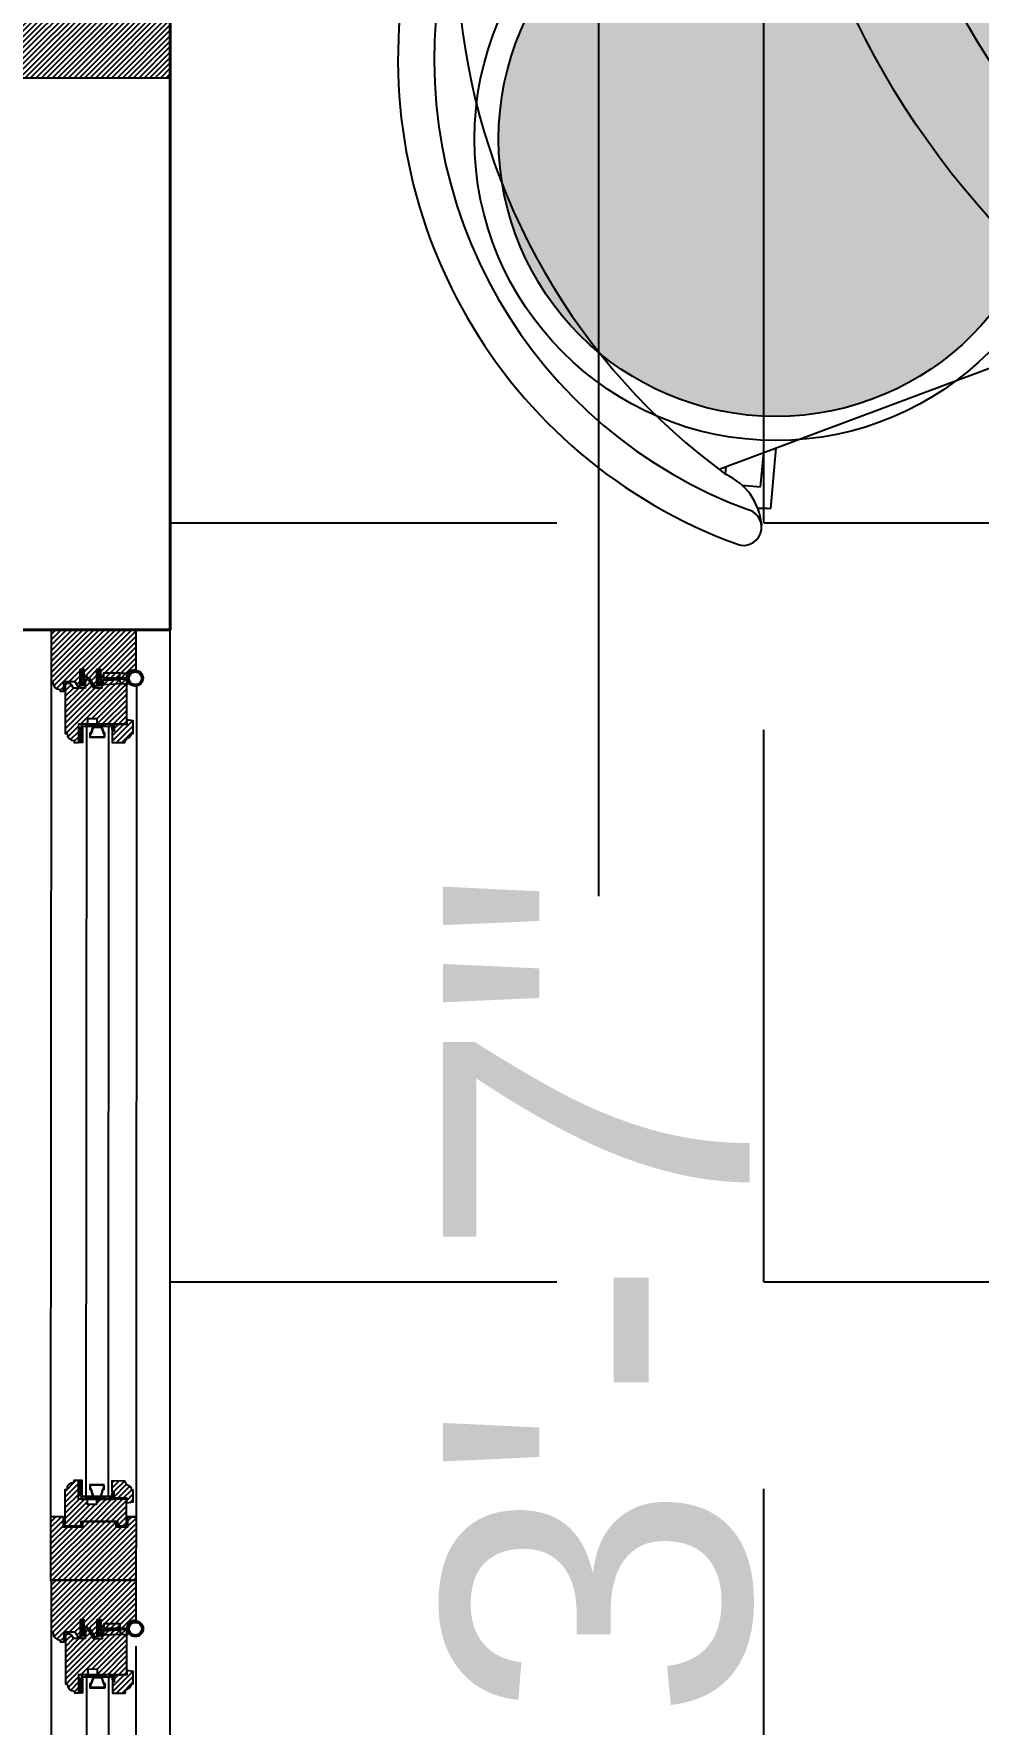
# Model space of a CAD drawing. Header units: inches. Extents: x 547 to 1628, y -123 to 254.
# Drawn here: x 1362.2 to 1393, y -14.4 to 40.7 of the extents above; entities that cross this region are included whole.
import ezdxf

# ---------------------------------------------------------------- set-up
doc = ezdxf.new("R2010")
doc.units = ezdxf.units.IN
doc.header["$MEASUREMENT"] = 0
for name, color, linetype in [('2', 7, 'Continuous'), ('doors', 4, 'Continuous'), ('Electrical-Baskets', 6, 'Continuous'), ('Furniture', 253, 'Continuous')]:
    doc.layers.add(name, color=color, linetype=linetype)
doc.layers.add('Wall', color=7, linetype='Continuous', lineweight=40)
doc.styles.get("Standard").update_dxf_attribs({"font": ''})
doc.styles.get('Standard').set_extended_font_data('Arial')
doc.dimstyles.new('Inch feet', dxfattribs={"dimtxt": 10, "dimasz": 0.18, "dimexe": 0.1875, "dimexo": 0.0625, "dimgap": 0.1875, "dimtad": 0, "dimdec": 4, "dimzin": 0, "dimdsep": 46, "dimlunit": 4, "dimtxsty": 'Standard', "dimcen": 0.09, "dimadec": 0, "dimazin": 0, "dimtfac": 1, "dimtdec": 4, "dimtofl": 0, "dimtmove": 0, "dimatfit": 3, "dimfxl": 1, "dimtolj": 1, "dimtzin": 0, "dimarcsym": 0})

# ---------------------------------------------------------------- blocks, each defined once
blk = doc.blocks.new('*D27')
at = {"layer": 'Defpoints', "color": 0, "transparency": 16777216}
for p in [(1366.653, 104.279), (1380.626, 104.279), (1366.653, -58.721)]:
    blk.add_point(p, dxfattribs=at)
at = {"layer": 'Furniture', "color": 0, "lineweight": -2, "transparency": 16777216}
for p, q in [((1366.716, 104.279), (1380.813, 104.279)), ((1380.626, 104.099), (1380.626, 12.595)), ((1380.626, -58.541), (1380.626, -21.19)), ((1366.716, -58.721), (1380.813, -58.721))]:
    blk.add_line(p, q, dxfattribs=at)
at = {"layer": 'Furniture', "color": 0, "transparency": 16777216}
for points in [[(1380.596, 104.099), (1380.656, 104.099), (1380.626, 104.279)], [(1380.596, -58.541), (1380.656, -58.541), (1380.626, -58.721)]]:
    blk.add_solid(points, dxfattribs=at)
at = {"layer": 'Furniture', "color": 0, "transparency": 16777216, "insert": (1380.626, -4.298), "char_height": 10, "attachment_point": 5, "rotation": 90}
blk.add_mtext('\\A1;13\'-7"', dxfattribs=at)
blk = doc.blocks.new('Joint-K7335')
at = {"layer": '2', "color": 7}
for points in [[(3.9, 10.7, -0.206505), (4.5, 11.8, -0.277528), (4.6, 11.7), (4.7, 11.5, 0.626267), (5.4, 11.5, 0.131441), (5.5, 11.7), (5.5, 18, 0.509109), (4.6, 18.4, -0.294424), (2, 18.3, 0.173488), (1.3, 18.5), (0, 18.5), (0, 2.1, 0.415334), (1.2, 0.9, 0.048115), (1.5, 0.9, 0.113375), (1.5, 1), (4, 2.8, 0.235966), (4, 2.9), (4, 3.3, 0.247659), (4, 3.4, 0.287937), (3.6, 3.4), (1.8, 2.3, -0.576722), (1.5, 2.5), (1.5, 3.3, -0.235966), (1.6, 3.5), (4, 5.3, 0.235966), (4, 5.3), (4, 5.7, 0.247659), (4, 5.8, 0.287937), (3.6, 5.8), (1.8, 4.8, -0.576722), (1.5, 5), (1.5, 6.3, -0.384094), (2.6, 7.5, -0.021813), (2.7, 7.5), (6.5, 7.5), (6.5, 7.6, 0.333043), (5.7, 8.5, -0.293245), (5.3, 8.9, 0.008528), (5.2, 9.3, 0.265517), (5, 9.5, 0.023748), (4.8, 9.5, -0.356149), (3.9, 10.7, -0.356149)], [(3.2, 10.8, 0.355005), (4.6, 8.8, -0.567624), (4.7, 8.8, -0.24708), (4.4, 8.7), (2.2, 9, -0.351704), (1.2, 10.1), (1.2, 12.9, -0.414214), (1.5, 13.2), (1.6, 13.2, 0.277073), (1.9, 13.4), (3.7, 16.8, -0.041112), (3.8, 17), (4.1, 17.7, -0.50666), (4.6, 17.7, -0.2771), (4.6, 17.5), (4.6, 13.3, 0.213422), (4.7, 13.1, -0.886227), (4.4, 12.6, 0.250571), (3.2, 10.8)]]:
    blk.add_lwpolyline(points, format="xyb", dxfattribs=at)
blk.add_lwpolyline([(1.6, 17.8, 0.632714), (1, 17.6), (1, 14.2, 0.78091), (1.6, 14.1), (3.2, 17.1, -0.117333), (3.3, 17.2, 1.218085), (3, 17.5, -0.285776), (2.7, 17.3, -0.145588)], format="xyb", close=True, dxfattribs=at)
blk = doc.blocks.new('tanls')
at = {"layer": 'Furniture'}
h = blk.add_hatch(color=256, dxfattribs=at)
edge = h.paths.add_edge_path()
edge.add_arc((1413.499, 52.919), 27.14, 0, 360)
h = blk.add_hatch(color=256, dxfattribs=at)
edge = h.paths.add_edge_path()
edge.add_arc((1386.414, 37.282), 9.047, 0, 360)
blk.add_circle((1413.499, 52.919), 27.14)
at = {"layer": 'Furniture', "ltscale": 0.7}
for p, q in [((1384.558, 26.511), (1398.324, 31.668)), ((1385.917, 25.944), (1386.017, 27.057)), ((1386.249, 25.238), (1386.425, 27.21)), ((1384.769, 26.354), (1384.791, 26.598)), ((1385.307, 25.999), (1385.917, 25.944)), ((1385.941, 24.728), (1385.946, 24.676))]:
    blk.add_line(p, q, dxfattribs=at)
at = {"layer": 'Furniture'}
blk.add_circle((1413.499, 52.919), 23.993, dxfattribs=at)
at = {"layer": 'Furniture', "ltscale": 0.2}
for radius in [9.833, 9.047]:
    blk.add_circle((1386.414, 37.282), radius, dxfattribs=at)
at = {"layer": 'Furniture', "ltscale": 0.7}
for centre, radius, start, end in [((1381.755, 34.592), 16.825, 349.9929, 70.0071), ((1390.91, 39.877), 16.825, 169.9929, 250.0071), ((1390.91, 39.877), 15.645, 169.9929, 250.0071), ((1397.425, 43.639), 21.423, 186.132, 233.868), ((1383.983, 24.544), 1.967, 5.384, 65.6903), ((1385.359, 24.621), 0.59, 250.0071, 70.0071), ((1386.332, 37.235), 11.997, 267.5492, 269.6021)]:
    blk.add_arc(centre, radius, start, end, dxfattribs=at)

msp = doc.modelspace()

# ---------------------------------------------------------------- hatches: boundary and pattern name
h = msp.add_hatch()
h.set_pattern_fill('ANSI31', color=4, scale=0.039375, angle=-90.0282, style=0)
h.set_pattern_definition([(224.9717997, (1646.7978, 4864.75004), (-0.0883558717, 0.0884428898), [])])
edge = h.paths.add_edge_path()
edge.add_line((1363.87759, 19.62577), (1363.87746, 19.37476))
edge.add_line((1363.87746, 19.37476), (1363.49362, 19.37494))
edge.add_line((1363.49362, 19.37494), (1363.4251, 19.4932))
edge.add_arc((1363.374, 19.4636), 0.05906, 30.085533, 89.9718)
edge.add_line((1363.37403, 19.52266), (1363.24262, 19.52272))
edge.add_line((1363.24262, 19.52272), (1363.22784, 19.50797))
edge.add_line((1363.22784, 19.50797), (1363.22705, 17.89851))
edge.add_line((1363.22705, 17.89851), (1363.28611, 17.89848))
edge.add_arc((1363.52236, 17.89837), 0.23625, 179.9718, 269.9718)
edge.add_line((1363.52225, 17.66212), (1363.52222, 17.60306))
edge.add_line((1363.52222, 17.60306), (1363.66987, 17.60298))
edge.add_line((1363.66987, 17.60298), (1363.67017, 18.20837))
edge.add_line((1363.67017, 18.20837), (1363.96548, 18.20823))
edge.add_line((1363.96548, 18.20823), (1363.96557, 18.38542))
edge.add_line((1363.96557, 18.38542), (1364.26088, 18.38527))
edge.add_line((1364.26088, 18.38527), (1364.2608, 18.20808))
edge.add_line((1364.2608, 18.20808), (1365.23533, 18.2076))
edge.add_line((1365.23533, 18.2076), (1365.23604, 19.65502))
edge.add_line((1365.23604, 19.65502), (1365.22129, 19.66941))
edge.add_line((1365.22129, 19.66941), (1364.43869, 19.64903))
edge.add_line((1364.43869, 19.64903), (1364.42392, 19.63388))
edge.add_line((1364.42392, 19.63388), (1364.42379, 19.37449))
edge.add_line((1364.42379, 19.37449), (1364.15801, 19.37462))
edge.add_line((1364.15801, 19.37462), (1363.99572, 19.64048))
edge.add_line((1363.99572, 19.64048), (1363.89236, 19.64053))
edge.add_line((1363.89236, 19.64053), (1363.87759, 19.62577))
edge = h.paths.add_edge_path()
edge.add_line((1364.82188, 18.17828), (1364.82177, 17.97156))
edge.add_line((1364.82177, 17.97156), (1364.76271, 17.97159))
edge.add_line((1364.76271, 17.97159), (1364.76253, 17.60244))
edge.add_line((1364.76253, 17.60244), (1365.17597, 17.60224))
edge.add_arc((1365.3282, 17.60561), 0.15227, 108.692588, 181.266971, ccw=False)
edge.add_arc((1365.2306, 17.89409), 0.15227, 288.692588, 361.266971)
edge.add_line((1365.38283, 17.89745), (1365.44189, 17.89742))
edge.add_line((1365.44189, 17.89742), (1365.44209, 18.30348))
edge.add_line((1365.44209, 18.30348), (1365.23539, 18.34049))
edge.add_line((1365.23539, 18.34049), (1365.23532, 18.19284))
edge.add_line((1365.23532, 18.19284), (1364.82188, 18.17828))
edge = h.paths.add_edge_path()
edge.add_line((1364.47712, 19.71407), (1365.23607, 19.7137))
edge.add_arc((1365.50185, 19.71357), 0.26578, 89.9718, 179.9718, ccw=False)
edge.add_line((1365.50198, 19.97935), (1365.54037, 19.97933))
edge.add_line((1365.54037, 19.97933), (1365.54101, 21.2787))
edge.add_line((1365.54101, 21.2787), (1362.76507, 21.28007))
edge.add_line((1362.76507, 21.28007), (1362.76423, 19.56726))
edge.add_line((1362.76423, 19.56726), (1362.82329, 19.56723))
edge.add_arc((1363.05954, 19.56711), 0.23625, 179.9718, 269.9718)
edge.add_line((1363.05943, 19.33086), (1363.0594, 19.2718))
edge.add_line((1363.0594, 19.2718), (1363.18343, 19.27174))
edge.add_line((1363.18343, 19.27174), (1363.18359, 19.59658))
edge.add_line((1363.18359, 19.59658), (1363.53796, 19.59641))
edge.add_line((1363.53796, 19.59641), (1363.62649, 19.44871))
edge.add_line((1363.62649, 19.44871), (1363.70031, 19.44867))
edge.add_line((1363.70031, 19.44867), (1363.71509, 19.46343))
edge.add_line((1363.71509, 19.46343), (1363.71535, 19.99499))
edge.add_line((1363.71535, 19.99499), (1363.83347, 19.99493))
edge.add_line((1363.83347, 19.99493), (1363.83336, 19.77345))
edge.add_line((1363.83336, 19.77345), (1363.93082, 19.7734))
edge.add_line((1363.93082, 19.7734), (1363.93079, 19.71434))
edge.add_line((1363.93079, 19.71434), (1364.01348, 19.7143))
edge.add_line((1364.01348, 19.7143), (1364.17281, 19.44844))
edge.add_line((1364.17281, 19.44844), (1364.24664, 19.4484))
edge.add_line((1364.24664, 19.4484), (1364.26141, 19.46316))
edge.add_line((1364.26141, 19.46316), (1364.26168, 19.99472))
edge.add_line((1364.26168, 19.99472), (1364.3798, 19.99466))
edge.add_line((1364.3798, 19.99466), (1364.37969, 19.77318))
edge.add_line((1364.37969, 19.77318), (1364.47714, 19.77313))
at = {"ltscale": 10}
h = msp.add_hatch(dxfattribs=at)
h.set_pattern_fill('ANGLE', color=4, scale=0.00443, angle=-135.0282, style=0)
h.set_pattern_definition([(314.9718, (1387.882664, 96.824455), (-0.021889615, -0.021868078), [0.022502811, -0.008438554]), (224.9718, (1387.882664, 96.824455), (-0.021868078, 0.021889615), [0.022502811, -0.008438554])])
edge = h.paths.add_edge_path()
edge.add_line((1364.76283, 18.20784), (1364.76278, 18.11924))
edge.add_line((1364.76278, 18.11924), (1364.70372, 18.11927))
edge.add_arc((1364.71544, 18.16356), 0.04582, 104.764817, 255.178782, ccw=False)
edge.add_line((1364.70377, 18.20786), (1364.76283, 18.20784))
h = msp.add_hatch(dxfattribs=at)
h.set_pattern_fill('ANGLE', color=4, scale=0.00443, angle=-135.0282, style=0)
h.set_pattern_definition([(314.9718, (1387.882744, 96.986877), (-0.021889615, -0.021868078), [0.022502811, -0.008438554]), (224.9718, (1387.882744, 96.986877), (-0.021868078, 0.021889615), [0.022502811, -0.008438554])])
edge = h.paths.add_edge_path()
edge.add_line((1364.82188, 18.19272), (1364.8218, 18.01585))
edge.add_arc((1364.79228, 18.03802), 0.03691, 216.841697, 323.101902, ccw=False)
edge.add_line((1364.76273, 18.01588), (1364.76282, 18.19275))
edge.add_arc((1364.79234, 18.17137), 0.03645, 35.85595, 144.08765, ccw=False)
h = msp.add_hatch(dxfattribs=at)
h.set_pattern_fill('ANGLE', color=4, scale=0.00443, angle=-135.0282, style=0)
h.set_pattern_definition([(314.9718, (1387.498758, 96.824644), (-0.021889615, -0.021868078), [0.022502811, -0.008438554]), (224.9718, (1387.498758, 96.824644), (-0.021868078, 0.021889615), [0.022502811, -0.008438554])])
h.paths.add_polyline_path([(1363.66993, 17.72111), (1363.78806, 17.72105), (1363.788, 17.60292), (1363.66987, 17.60298)])
h = msp.add_hatch(dxfattribs=at)
h.set_pattern_fill('BRASS', color=4, scale=0.008859, angle=-135.0282, style=0)
h.set_pattern_definition([(314.9718, (1387.49876, 96.824644), (-0.0397993, -0.039760142), []), (314.9718, (1387.47886, 96.804764), (-0.0397993, -0.039760142), [0.028128514, -0.014064257])])
h.paths.add_polyline_path([(1363.67011, 18.07548), (1363.78823, 18.07542), (1363.78806, 17.72105), (1363.66993, 17.72111)])
h = msp.add_hatch()
h.set_pattern_fill('ANSI31', color=4, scale=0.039375, angle=-90.0282, style=0)
h.set_pattern_definition([(224.9717997, (1646.80163, 4872.04291), (-0.0883558717, 0.0884428898), [])])
edge = h.paths.add_edge_path()
edge.add_line((1363.65797, -7.07664), (1363.65827, -6.47125))
edge.add_line((1363.65827, -6.47125), (1363.51061, -6.47117))
edge.add_line((1363.51061, -6.47117), (1363.51059, -6.53024))
edge.add_arc((1363.51047, -6.76649), 0.23625, 89.9718, 179.9718)
edge.add_line((1363.27422, -6.76637), (1363.21516, -6.76634))
edge.add_line((1363.21516, -6.76634), (1363.21458, -7.94759))
edge.add_line((1363.21458, -7.94759), (1363.74614, -7.94785))
edge.add_line((1363.74614, -7.94785), (1363.74621, -7.8002))
edge.add_line((1363.74621, -7.8002), (1364.92746, -7.80078))
edge.add_line((1364.92746, -7.80078), (1364.92739, -7.94843))
edge.add_line((1364.92739, -7.94843), (1365.2227, -7.94858))
edge.add_line((1365.2227, -7.94858), (1365.22313, -7.07741))
edge.add_line((1365.22313, -7.07741), (1364.2486, -7.07693))
edge.add_line((1364.2486, -7.07693), (1364.24851, -7.25412))
edge.add_line((1364.24851, -7.25412), (1363.9532, -7.25397))
edge.add_line((1363.9532, -7.25397), (1363.95329, -7.07678))
edge.add_line((1363.95329, -7.07678), (1363.65797, -7.07664))
h.paths.add_polyline_path([(1363.17535, -7.65226), (1362.75108, -7.65205), (1362.75006, -9.71924), (1365.54667, -9.72061), (1365.54769, -7.65343), (1365.26222, -7.65329), (1365.26206, -7.98797), (1364.88799, -7.98779), (1364.88809, -7.80076), (1363.78559, -7.80022), (1363.78549, -7.98725), (1363.17518, -7.98695)])
edge = h.paths.add_edge_path()
edge.add_line((1364.81857, -7.04768), (1364.81867, -6.84096))
edge.add_line((1364.81867, -6.84096), (1364.7596, -6.84093))
edge.add_line((1364.7596, -6.84093), (1364.75979, -6.47179))
edge.add_line((1364.75979, -6.47179), (1365.17322, -6.47199))
edge.add_arc((1365.32545, -6.47551), 0.15227, 178.676628, 251.251012)
edge.add_arc((1365.22757, -6.76389), 0.15227, -1.323372, 71.251012, ccw=False)
edge.add_line((1365.3798, -6.76741), (1365.43, -6.76743))
edge.add_line((1365.43, -6.76743), (1365.4298, -7.17349))
edge.add_line((1365.4298, -7.17349), (1365.23192, -7.2103))
edge.add_line((1365.23192, -7.2103), (1365.232, -7.04788))
edge.add_line((1365.232, -7.04788), (1364.81857, -7.04768))
h = msp.add_hatch(dxfattribs=at)
h.set_pattern_fill('BRASS', color=4, scale=0.008859, angle=-135.0282, style=0)
h.set_pattern_definition([(44.9718, (1387.40916, -85.716327), (-0.039760142, 0.0397993), []), (44.9718, (1387.38928, -85.696427), (-0.039760142, 0.0397993), [0.028128514, -0.014064257])])
h.paths.add_polyline_path([(1363.65804, -6.94375), (1363.77616, -6.94381), (1363.77634, -6.58943), (1363.65821, -6.58937)])
h = msp.add_hatch(dxfattribs=at)
h.set_pattern_fill('ANGLE', color=4, scale=0.00443, angle=-135.0282, style=0)
h.set_pattern_definition([(44.9718, (1387.40916, -85.716327), (-0.021868078, 0.021889615), [0.022502811, -0.008438554]), (134.9718, (1387.40916, -85.716327), (-0.021889615, -0.021868078), [0.022502811, -0.008438554])])
h.paths.add_polyline_path([(1363.65821, -6.58937), (1363.77634, -6.58943), (1363.7764, -6.47131), (1363.65827, -6.47125)])
h = msp.add_hatch(dxfattribs=at)
h.set_pattern_fill('ANGLE', color=4, scale=0.00443, angle=-135.0282, style=0)
h.set_pattern_definition([(44.9718, (1387.793065, -85.716516), (-0.021868078, 0.021889615), [0.022502811, -0.008438554]), (134.9718, (1387.793065, -85.716516), (-0.021889615, -0.021868078), [0.022502811, -0.008438554])])
edge = h.paths.add_edge_path()
edge.add_line((1364.75063, -7.07718), (1364.75067, -6.98858))
edge.add_line((1364.75067, -6.98858), (1364.69161, -6.98855))
edge.add_arc((1364.70329, -7.03286), 0.04582, 104.764817, 255.178782)
edge.add_line((1364.69157, -7.07715), (1364.75063, -7.07718))
h = msp.add_hatch(dxfattribs=at)
h.set_pattern_fill('ANGLE', color=4, scale=0.00443, angle=-135.0282, style=0)
h.set_pattern_definition([(44.9718, (1387.792985, -85.878938), (-0.021868078, 0.021889615), [0.022502811, -0.008438554]), (134.9718, (1387.792985, -85.878938), (-0.021889615, -0.021868078), [0.022502811, -0.008438554])])
edge = h.paths.add_edge_path()
edge.add_line((1364.8097, -7.06212), (1364.80979, -6.88525))
edge.add_arc((1364.78024, -6.90739), 0.03691, 36.841697, 143.101902)
edge.add_line((1364.75072, -6.88522), (1364.75064, -7.06209))
edge.add_arc((1364.78018, -7.04074), 0.03645, 215.85595, 324.08765)
h = msp.add_hatch()
h.set_pattern_fill('ANSI31', color=4, scale=0.039375, angle=-90.0282, style=0)
h.set_pattern_definition([(224.9717997, (1646.80346, 4833.75072), (-0.0883558717, 0.0884428898), [])])
edge = h.paths.add_edge_path()
edge.add_line((1363.88325, -11.37355), (1363.88312, -11.62456))
edge.add_line((1363.88312, -11.62456), (1363.49928, -11.62437))
edge.add_line((1363.49928, -11.62437), (1363.43076, -11.50611))
edge.add_arc((1363.37966, -11.53572), 0.05906, 30.085533, 89.9718)
edge.add_line((1363.37969, -11.47666), (1363.24828, -11.47659))
edge.add_line((1363.24828, -11.47659), (1363.2335, -11.49135))
edge.add_line((1363.2335, -11.49135), (1363.23271, -13.1008))
edge.add_line((1363.23271, -13.1008), (1363.29177, -13.10083))
edge.add_arc((1363.52802, -13.10095), 0.23625, 179.9718, 269.9718)
edge.add_line((1363.52791, -13.3372), (1363.52788, -13.39626))
edge.add_line((1363.52788, -13.39626), (1363.67553, -13.39633))
edge.add_line((1363.67553, -13.39633), (1363.67583, -12.79094))
edge.add_line((1363.67583, -12.79094), (1363.97114, -12.79109))
edge.add_line((1363.97114, -12.79109), (1363.97123, -12.6139))
edge.add_line((1363.97123, -12.6139), (1364.26654, -12.61405))
edge.add_line((1364.26654, -12.61405), (1364.26646, -12.79123))
edge.add_line((1364.26646, -12.79123), (1365.24099, -12.79171))
edge.add_line((1365.24099, -12.79171), (1365.2417, -11.3443))
edge.add_line((1365.2417, -11.3443), (1365.22695, -11.32991))
edge.add_line((1365.22695, -11.32991), (1364.44435, -11.35029))
edge.add_line((1364.44435, -11.35029), (1364.42958, -11.36543))
edge.add_line((1364.42958, -11.36543), (1364.42945, -11.62483))
edge.add_line((1364.42945, -11.62483), (1364.16367, -11.6247))
edge.add_line((1364.16367, -11.6247), (1364.00138, -11.35884))
edge.add_line((1364.00138, -11.35884), (1363.89802, -11.35879))
edge.add_line((1363.89802, -11.35879), (1363.88325, -11.37355))
edge = h.paths.add_edge_path()
edge.add_line((1364.82754, -12.82104), (1364.82743, -13.02776))
edge.add_line((1364.82743, -13.02776), (1364.76837, -13.02773))
edge.add_line((1364.76837, -13.02773), (1364.76819, -13.39687))
edge.add_line((1364.76819, -13.39687), (1365.18163, -13.39708))
edge.add_arc((1365.33386, -13.39371), 0.15227, 108.692588, 181.266971, ccw=False)
edge.add_arc((1365.23626, -13.10523), 0.15227, 288.692588, 361.266971)
edge.add_line((1365.38849, -13.10186), (1365.44755, -13.10189))
edge.add_line((1365.44755, -13.10189), (1365.44775, -12.69584))
edge.add_line((1365.44775, -12.69584), (1365.24105, -12.65882))
edge.add_line((1365.24105, -12.65882), (1365.24098, -12.80648))
edge.add_line((1365.24098, -12.80648), (1364.82754, -12.82104))
edge = h.paths.add_edge_path()
edge.add_line((1364.48278, -11.28525), (1365.24173, -11.28562))
edge.add_arc((1365.50751, -11.28575), 0.26578, 89.9718, 179.9718, ccw=False)
edge.add_line((1365.50764, -11.01997), (1365.54603, -11.01999))
edge.add_line((1365.54603, -11.01999), (1365.54667, -9.72061))
edge.add_line((1365.54667, -9.72061), (1362.77073, -9.71925))
edge.add_line((1362.77073, -9.71925), (1362.76989, -11.43206))
edge.add_line((1362.76989, -11.43206), (1362.82895, -11.43209))
edge.add_arc((1363.0652, -11.43221), 0.23625, 179.9718, 269.9718)
edge.add_line((1363.06509, -11.66846), (1363.06506, -11.72752))
edge.add_line((1363.06506, -11.72752), (1363.18909, -11.72758))
edge.add_line((1363.18909, -11.72758), (1363.18925, -11.40274))
edge.add_line((1363.18925, -11.40274), (1363.54362, -11.40291))
edge.add_line((1363.54362, -11.40291), (1363.63215, -11.55061))
edge.add_line((1363.63215, -11.55061), (1363.70597, -11.55065))
edge.add_line((1363.70597, -11.55065), (1363.72075, -11.53589))
edge.add_line((1363.72075, -11.53589), (1363.72101, -11.00433))
edge.add_line((1363.72101, -11.00433), (1363.83913, -11.00438))
edge.add_line((1363.83913, -11.00438), (1363.83902, -11.22587))
edge.add_line((1363.83902, -11.22587), (1363.93648, -11.22592))
edge.add_line((1363.93648, -11.22592), (1363.93645, -11.28498))
edge.add_line((1363.93645, -11.28498), (1364.01914, -11.28502))
edge.add_line((1364.01914, -11.28502), (1364.17847, -11.55088))
edge.add_line((1364.17847, -11.55088), (1364.2523, -11.55091))
edge.add_line((1364.2523, -11.55091), (1364.26707, -11.53616))
edge.add_line((1364.26707, -11.53616), (1364.26734, -11.00459))
edge.add_line((1364.26734, -11.00459), (1364.38546, -11.00465))
edge.add_line((1364.38546, -11.00465), (1364.38535, -11.22614))
edge.add_line((1364.38535, -11.22614), (1364.48281, -11.22618))
h = msp.add_hatch(dxfattribs=at)
h.set_pattern_fill('BRASS', color=4, scale=0.008859, angle=-135.0282, style=0)
h.set_pattern_definition([(314.9718, (1387.50442, 65.82533), (-0.0397993, -0.039760142), []), (314.9718, (1387.48452, 65.80545), (-0.0397993, -0.039760142), [0.028128514, -0.014064257])])
h.paths.add_polyline_path([(1363.67577, -12.92383), (1363.79389, -12.92389), (1363.79372, -13.27827), (1363.67559, -13.27821)])
h = msp.add_hatch(dxfattribs=at)
h.set_pattern_fill('ANGLE', color=4, scale=0.00443, angle=-135.0282, style=0)
h.set_pattern_definition([(314.9718, (1387.888324, 65.82514), (-0.021889615, -0.021868078), [0.022502811, -0.008438554]), (224.9718, (1387.888324, 65.82514), (-0.021868078, 0.021889615), [0.022502811, -0.008438554])])
edge = h.paths.add_edge_path()
edge.add_line((1364.76849, -12.79148), (1364.76844, -12.88008))
edge.add_line((1364.76844, -12.88008), (1364.70938, -12.88005))
edge.add_arc((1364.7211, -12.83575), 0.04582, 104.764817, 255.178782, ccw=False)
edge.add_line((1364.70943, -12.79145), (1364.76849, -12.79148))
h = msp.add_hatch(dxfattribs=at)
h.set_pattern_fill('ANGLE', color=4, scale=0.00443, angle=-135.0282, style=0)
h.set_pattern_definition([(314.9718, (1387.888404, 65.98756), (-0.021889615, -0.021868078), [0.022502811, -0.008438554]), (224.9718, (1387.888404, 65.98756), (-0.021868078, 0.021889615), [0.022502811, -0.008438554])])
edge = h.paths.add_edge_path()
edge.add_line((1364.82754, -12.8066), (1364.82746, -12.98346))
edge.add_arc((1364.79794, -12.9613), 0.03691, 216.841697, 323.101902, ccw=False)
edge.add_line((1364.76839, -12.98343), (1364.76848, -12.80657))
edge.add_arc((1364.798, -12.82795), 0.03645, 35.85595, 144.08765, ccw=False)
h = msp.add_hatch(dxfattribs=at)
h.set_pattern_fill('ANGLE', color=4, scale=0.00443, angle=-135.0282, style=0)
h.set_pattern_definition([(314.9718, (1387.504418, 65.825327), (-0.021889615, -0.021868078), [0.022502811, -0.008438554]), (224.9718, (1387.504418, 65.825327), (-0.021868078, 0.021889615), [0.022502811, -0.008438554])])
h.paths.add_polyline_path([(1363.67559, -13.27821), (1363.79372, -13.27827), (1363.79366, -13.39639), (1363.67553, -13.39633)])
at = {"layer": 'Electrical-Baskets'}
h = msp.add_hatch(dxfattribs=at)
h.set_pattern_fill('ANSI31', color=256)
h.paths.add_polyline_path([(1366.65304, 84.57069), (1361.65304, 84.57069), (1361.65304, 39.27939), (1366.65304, 39.27939)])
at = {"layer": 'Furniture'}
h = msp.add_hatch(dxfattribs=at)
h.set_pattern_fill('ANGLE', color=256, scale=90, style=0)
h.set_pattern_definition([(0, (0, 0), (0, 24.75), [18, -6.75]), (90, (0, 0), (-24.75, 2e-15), [18, -6.75])])
h.paths.add_polyline_path([(1366.65304, 104.27939), (1591.65304, 104.27939), (1591.65304, -58.72061), (1366.65304, -58.72061)])

# ---------------------------------------------------------------- linework, layer by layer
at = {"color": 7}
for centre, radius in [((1365.5107, 19.6988), 0.2584), ((1365.5107, 19.6988), 0.20672), ((1365.51636, -11.30052), 0.2584), ((1365.51636, -11.30052), 0.20672)]:
    msp.add_circle(centre, radius, dxfattribs=at)
at = {"layer": 'doors'}
for points in [[(1364.47712, 19.71407), (1365.23607, 19.7137, -0.41421356), (1365.50198, 19.97935), (1365.54037, 19.97933), (1365.54101, 21.2787), (1362.76507, 21.28007), (1362.76423, 19.56726), (1362.82329, 19.56723, 0.41421356), (1363.05943, 19.33086), (1363.0594, 19.2718), (1363.18343, 19.27174), (1363.18359, 19.59658), (1363.53796, 19.59641), (1363.62649, 19.44871), (1363.70031, 19.44867), (1363.71509, 19.46343), (1363.71535, 19.99499), (1363.83347, 19.99493), (1363.83336, 19.77345), (1363.93082, 19.7734), (1363.93079, 19.71434), (1364.01348, 19.7143), (1364.17281, 19.44844), (1364.24664, 19.4484), (1364.26141, 19.46316), (1364.26168, 19.99472), (1364.3798, 19.99466), (1364.37969, 19.77318), (1364.47714, 19.77313)], [(1363.65797, -7.07664), (1363.65827, -6.47125), (1363.51061, -6.47117), (1363.51059, -6.53024, 0.41421356), (1363.27422, -6.76637), (1363.21516, -6.76634), (1363.21458, -7.94759), (1363.74614, -7.94785), (1363.74621, -7.8002), (1364.92746, -7.80078), (1364.92739, -7.94843), (1365.2227, -7.94858), (1365.22313, -7.07741), (1364.2486, -7.07693), (1364.24851, -7.25412), (1363.9532, -7.25397), (1363.95329, -7.07678), (1363.65797, -7.07664)], [(1364.48278, -11.28525), (1365.24173, -11.28562, -0.41421356), (1365.50764, -11.01997), (1365.54603, -11.01999), (1365.54667, -9.72061), (1362.77073, -9.71925), (1362.76989, -11.43206), (1362.82895, -11.43209, 0.41421356), (1363.06509, -11.66846), (1363.06506, -11.72752), (1363.18909, -11.72758), (1363.18925, -11.40274), (1363.54362, -11.40291), (1363.63215, -11.55061), (1363.70597, -11.55065), (1363.72075, -11.53589), (1363.72101, -11.00433), (1363.83913, -11.00438), (1363.83902, -11.22587), (1363.93648, -11.22592), (1363.93645, -11.28498), (1364.01914, -11.28502), (1364.17847, -11.55088), (1364.2523, -11.55091), (1364.26707, -11.53616), (1364.26734, -11.00459), (1364.38546, -11.00465), (1364.38535, -11.22614), (1364.48281, -11.22618)]]:
    msp.add_lwpolyline(points, format="xyb", dxfattribs=at)
at = {"layer": 'doors', "ltscale": 10}
for points in [[(1365.00868, 19.71381), (1365.00875, 19.86146), (1364.47719, 19.86173), (1364.47712, 19.71407)], [(1365.00998, 19.65965), (1365.01716, 19.51217), (1364.48622, 19.48634), (1364.47905, 19.63382)], [(1364.67423, 18.20788), (1364.67419, 18.11929), (1363.75872, 18.11974), (1363.75877, 18.20833)], [(1363.66993, 17.72111), (1363.78806, 17.72105), (1363.788, 17.60292), (1363.66987, 17.60298)], [(1363.67011, 18.07548), (1363.78823, 18.07542), (1363.78806, 17.72105), (1363.66993, 17.72111)], [(1363.65804, -6.94375), (1363.77616, -6.94381), (1363.77634, -6.58943), (1363.65821, -6.58937)], [(1363.65821, -6.58937), (1363.77634, -6.58943), (1363.7764, -6.47131), (1363.65827, -6.47125)], [(1364.66203, -7.07713), (1364.66208, -6.98854), (1363.74661, -6.98809), (1363.74657, -7.07668)], [(1365.01434, -11.28551), (1365.01441, -11.13785), (1364.48285, -11.13759), (1364.48278, -11.28525)], [(1365.01564, -11.33966), (1365.02282, -11.48715), (1364.49188, -11.51297), (1364.48471, -11.36549)], [(1363.67577, -12.92383), (1363.79389, -12.92389), (1363.79372, -13.27827), (1363.67559, -13.27821)], [(1364.67989, -12.79144), (1364.67985, -12.88003), (1363.76438, -12.87958), (1363.76443, -12.79099)], [(1363.67559, -13.27821), (1363.79372, -13.27827), (1363.79366, -13.39639), (1363.67553, -13.39633)]]:
    msp.add_lwpolyline(points, close=True, dxfattribs=at)
at = {"layer": 'doors'}
for points in [[(1363.87759, 19.62577), (1363.87746, 19.37476), (1363.49362, 19.37494), (1363.4251, 19.4932, 0.26741738), (1363.37403, 19.52266), (1363.24262, 19.52272), (1363.22784, 19.50797), (1363.22705, 17.89851), (1363.28611, 17.89848, 0.41421356), (1363.52225, 17.66212), (1363.52222, 17.60306), (1363.66987, 17.60298), (1363.67017, 18.20837), (1363.96548, 18.20823), (1363.96557, 18.38542), (1364.26088, 18.38527), (1364.2608, 18.20808), (1365.23533, 18.2076), (1365.23604, 19.65502), (1365.22129, 19.66941), (1364.43869, 19.64903), (1364.42392, 19.63388), (1364.42379, 19.37449), (1364.15801, 19.37462), (1363.99572, 19.64048), (1363.89236, 19.64053)], [(1364.82188, 18.17828), (1364.82177, 17.97156), (1364.76271, 17.97159), (1364.76253, 17.60244), (1365.17597, 17.60224, -0.32769277), (1365.2794, 17.74985, 0.32769277), (1365.38283, 17.89745), (1365.44189, 17.89742), (1365.44209, 18.30348), (1365.23539, 18.34049), (1365.23532, 18.19284), (1364.82188, 18.17828)], [(1364.81857, -7.04768), (1364.81867, -6.84096), (1364.7596, -6.84093), (1364.75979, -6.47179), (1365.17322, -6.47199, 0.32769277), (1365.27651, -6.6197, -0.32769277), (1365.3798, -6.76741), (1365.43, -6.76743), (1365.4298, -7.17349), (1365.23192, -7.2103), (1365.232, -7.04788), (1364.81857, -7.04768)], [(1363.88325, -11.37355), (1363.88312, -11.62456), (1363.49928, -11.62437), (1363.43076, -11.50611, 0.26741738), (1363.37969, -11.47666), (1363.24828, -11.47659), (1363.2335, -11.49135), (1363.23271, -13.1008), (1363.29177, -13.10083, 0.41421356), (1363.52791, -13.3372), (1363.52788, -13.39626), (1363.67553, -13.39633), (1363.67583, -12.79094), (1363.97114, -12.79109), (1363.97123, -12.6139), (1364.26654, -12.61405), (1364.26646, -12.79123), (1365.24099, -12.79171), (1365.2417, -11.3443), (1365.22695, -11.32991), (1364.44435, -11.35029), (1364.42958, -11.36543), (1364.42945, -11.62483), (1364.16367, -11.6247), (1364.00138, -11.35884), (1363.89802, -11.35879)], [(1364.82754, -12.82104), (1364.82743, -13.02776), (1364.76837, -13.02773), (1364.76819, -13.39687), (1365.18163, -13.39708, -0.32769277), (1365.28506, -13.24947, 0.32769277), (1365.38849, -13.10186), (1365.44755, -13.10189), (1365.44775, -12.69584), (1365.24105, -12.65882), (1365.24098, -12.80648), (1364.82754, -12.82104)]]:
    msp.add_lwpolyline(points, format="xyb", close=True, dxfattribs=at)
at = {"layer": 'doors', "ltscale": 10}
for points in [[(1364.76283, 18.20784), (1364.76278, 18.11924), (1364.70372, 18.11927, -0.77020075), (1364.70377, 18.20786)], [(1364.82188, 18.19272), (1364.8218, 18.01585, -0.5), (1364.76273, 18.01588), (1364.76282, 18.19275, -0.51079956)], [(1364.75063, -7.07718), (1364.75067, -6.98858), (1364.69161, -6.98855, 0.77020075), (1364.69157, -7.07715)], [(1364.8097, -7.06212), (1364.80979, -6.88525, 0.5), (1364.75072, -6.88522), (1364.75064, -7.06209, 0.51079956)], [(1364.76849, -12.79148), (1364.76844, -12.88008), (1364.70938, -12.88005, -0.77020075), (1364.70943, -12.79145)], [(1364.82754, -12.8066), (1364.82746, -12.98346, -0.5), (1364.76839, -12.98343), (1364.76848, -12.80657, -0.51079956)]]:
    msp.add_lwpolyline(points, format="xyb", close=True, dxfattribs=at)
at = {"layer": 'doors'}
for points in [[(1364.51158, 17.765), (1364.03908, 17.76523), (1364.03915, 17.91289), (1364.06868, 17.91287), (1364.14065, 18.11956), (1364.41036, 18.11943), (1364.48212, 17.91267), (1364.51165, 17.91266)], [(1364.49682, 17.77977), (1364.05385, 17.77999), (1364.05391, 17.89812), (1364.07918, 17.8981), (1364.15114, 18.10479), (1364.39986, 18.10466), (1364.47161, 17.89791), (1364.49688, 17.8979)], [(1364.49983, -6.60456), (1364.02733, -6.60433), (1364.02726, -6.75199), (1364.05679, -6.752), (1364.12853, -6.98829), (1364.39825, -6.98842), (1364.47023, -6.7522), (1364.49976, -6.75222)], [(1364.48506, -6.61932), (1364.04209, -6.6191), (1364.04203, -6.73723), (1364.0673, -6.73724), (1364.13904, -6.97353), (1364.38776, -6.97365), (1364.45974, -6.73743), (1364.485, -6.73745)], [(1364.51724, -13.23432), (1364.04474, -13.23408), (1364.04481, -13.08643), (1364.07434, -13.08644), (1364.14631, -12.87976), (1364.41602, -12.87989), (1364.48778, -13.08665), (1364.51731, -13.08666)], [(1364.50248, -13.21954), (1364.05951, -13.21933), (1364.05957, -13.1012), (1364.08484, -13.10121), (1364.1568, -12.89453), (1364.40552, -12.89465), (1364.47728, -13.10141), (1364.50254, -13.10142)]]:
    msp.add_lwpolyline(points, close=True, dxfattribs=at)
msp.add_lwpolyline([(1363.17535, -7.65226), (1362.75108, -7.65205), (1362.75006, -9.71924), (1365.54667, -9.72061), (1365.54769, -7.65343), (1365.26222, -7.65329), (1365.26206, -7.98797), (1364.88799, -7.98779), (1364.88809, -7.80076), (1363.78559, -7.80022), (1363.78549, -7.98725), (1363.17518, -7.98695), (1363.17535, -7.65226)], dxfattribs=at)
at = {"layer": 'Electrical-Baskets'}
msp.add_lwpolyline([(1366.65304, 89.27939), (1361.65304, 89.27939), (1361.65304, 39.27939), (1366.65304, 39.27939)], close=True, dxfattribs=at)
at = {"layer": 'Furniture', "ltscale": 10}
for p, q in [((1365.00875, 19.86146), (1365.28093, 19.86133)), ((1365.01716, 19.51217), (1365.28901, 19.5254)), ((1363.75872, 18.11974), (1364.67423, 18.20788)), ((1363.75877, 18.20833), (1364.67419, 18.11929)), ((1364.76278, 18.11924), (1363.78825, 18.11972)), ((1363.74657, -7.07668), (1364.66208, -6.98854)), ((1363.74661, -6.98809), (1364.66203, -7.07713)), ((1365.02282, -11.48715), (1365.29468, -11.47392)), ((1363.76438, -12.87958), (1364.67989, -12.79144)), ((1363.76443, -12.79099), (1364.67985, -12.88003)), ((1364.76844, -12.88008), (1363.79391, -12.8796))]:
    msp.add_line(p, q, dxfattribs=at)
at = {"layer": 'Furniture'}
for p, q in [((1362.76423, 19.56726), (1362.75108, -7.65205)), ((1364.47714, 19.77313), (1364.47712, 19.71407)), ((1365.54769, -7.65343), (1365.56078, 19.4453)), ((1363.91601, 18.11966), (1363.9039, -6.98816)), ((1364.635, 18.1193), (1364.62288, -6.98852)), ((1364.75067, -6.98858), (1363.77614, -6.9881)), ((1365.22285, -7.65327), (1365.54769, -7.65343)), ((1363.74614, -7.94785), (1363.74621, -7.8002)), ((1362.76989, -11.43206), (1362.77692, -38.65206)), ((1364.48281, -11.22618), (1364.48278, -11.28525)), ((1365.55286, -38.65343), (1365.54561, -11.87313)), ((1363.92167, -12.87966), (1363.92974, -37.98818)), ((1364.64066, -12.88001), (1364.64872, -37.98853))]:
    msp.add_line(p, q, dxfattribs=at)
msp.add_lwpolyline([(1366.65304, 104.27939), (1591.65304, 104.27939), (1591.65304, -58.72061), (1366.65304, -58.72061)], close=True, dxfattribs=at)
at = {"layer": 'Wall'}
for q in [(1366.65304, 104.27939), (1361.65304, 21.27939)]:
    msp.add_line((1366.65304, 21.27939), q, dxfattribs=at)

# ---------------------------------------------------------------- block references
at = {"color": 4, "ltscale": 10, "xscale": -0.02953124841024305, "yscale": 0.02953124841024305, "zscale": 0.02953124841024305, "rotation": 179.9717997358062}
for p in [(1363.71535, 19.99499), (1364.26168, 19.99472), (1363.72101, -11.00433), (1364.26734, -11.00459)]:
    msp.add_blockref('Joint-K7335', p, dxfattribs=at)
at = {"layer": 'Furniture'}
msp.add_blockref('tanls', (0, 0), dxfattribs=at)

# ---------------------------------------------------------------- dimensions: what is measured, and where the dimension line sits
dim = msp.add_linear_dim(base=(1380.62551, 104.27939), p1=(1366.65304, -58.72061), p2=(1366.65304, 104.27939), angle=90, dimstyle='Inch feet', dxfattribs=at)
dim.commit()
dim.dimension.update_dxf_attribs({"geometry": '*D27', "text_midpoint": (1380.62551, -4.29759), "dimtype": 128})

doc.saveas('drawing.dxf')
